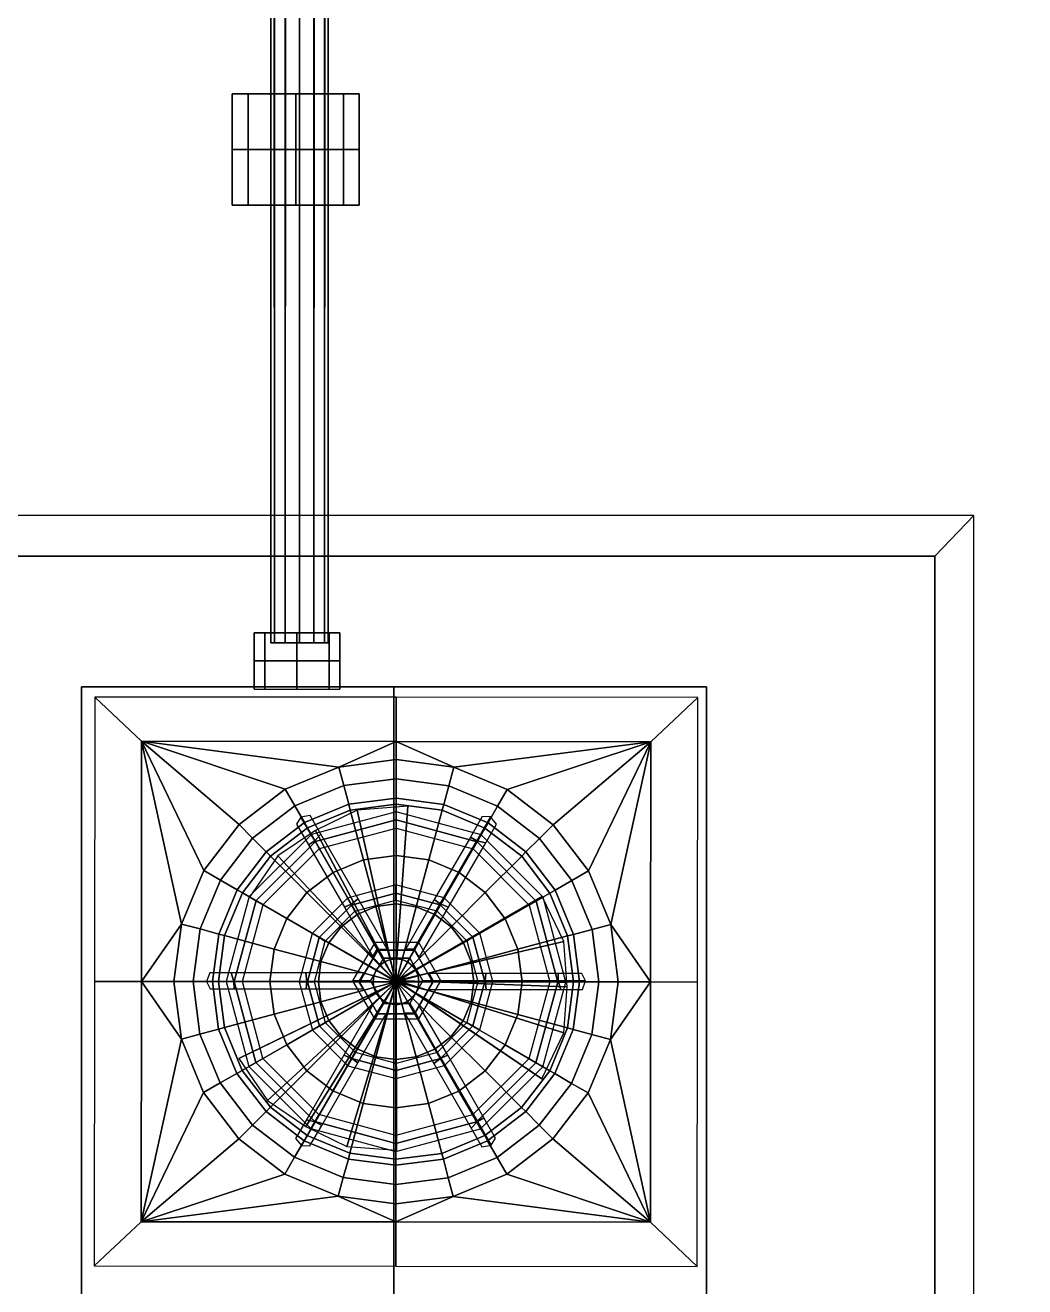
# Model space of a CAD drawing. Extents: x -9.3 to 15.5, y -7 to 5.4.
# Drawn here: x 10.134 to 11.878, y 0.977 to 3.177 of the extents above; entities that cross this region are included whole.
import ezdxf

# ---------------------------------------------------------------- set-up
doc = ezdxf.new("R2010")
doc.units = 0

msp = doc.modelspace()

# ---------------------------------------------------------------- linework, layer by layer
for points in [[(14.2088, -3.8, 4.7), (14.2088, 4.8, 4.7), (5.6088, 4.8, 4.7), (5.6088, -3.8, 4.7)], [(10.5628, 3.2717, 4.825), (10.5629, 2.0999, 4.8244), (10.5691, 2.0999, 4.8496), (10.5693, 3.273, 4.8502)], [(10.5628, 3.2717, 4.825), (10.5688, 3.2704, 4.7997), (10.5691, 2.0999, 4.7992), (10.5629, 2.0999, 4.8244)], [(10.5876, 3.2696, 4.7814), (10.5878, 2.0999, 4.7811), (10.5691, 2.0999, 4.7992), (10.5688, 3.2704, 4.7997)], [(10.588, 3.2739, 4.868), (10.5693, 3.273, 4.8502), (10.5691, 2.0999, 4.8496), (10.5878, 2.0999, 4.8676)], [(10.5876, 3.2696, 4.7814), (10.6128, 3.2693, 4.774), (10.6128, 2.0999, 4.7739), (10.5878, 2.0999, 4.7811)], [(10.588, 3.2739, 4.868), (10.5878, 2.0999, 4.8676), (10.6128, 2.0999, 4.8748), (10.6128, 3.2743, 4.875)], [(10.6376, 3.2739, 4.868), (10.6128, 3.2743, 4.875), (10.6128, 2.0999, 4.8748), (10.6377, 2.0999, 4.8676)], [(10.638, 3.2696, 4.7814), (10.6377, 2.0999, 4.7811), (10.6128, 2.0999, 4.7739), (10.6128, 3.2693, 4.774)], [(10.6376, 3.2739, 4.868), (10.6377, 2.0999, 4.8676), (10.6564, 2.0999, 4.8496), (10.6562, 3.273, 4.8502)], [(10.638, 3.2696, 4.7814), (10.6567, 3.2704, 4.7997), (10.6564, 2.0999, 4.7992), (10.6377, 2.0999, 4.7811)], [(10.6627, 3.2717, 4.825), (10.6562, 3.273, 4.8502), (10.6564, 2.0999, 4.8496), (10.6627, 2.0999, 4.8244)], [(10.6627, 3.2717, 4.825), (10.6627, 2.0999, 4.8244), (10.6564, 2.0999, 4.7992), (10.6567, 3.2704, 4.7997)], [(10.4955, 2.9606, 4.7919), (10.5232, 2.9606, 4.869), (10.5232, 3.0577, 4.869), (10.4955, 3.0577, 4.7919)], [(10.4955, 2.9606, 4.7919), (10.4955, 3.0577, 4.7919), (10.4955, 3.0577, 4.6892), (10.4955, 2.9606, 4.6892)], [(10.6062, 3.0577, 4.7919), (10.4955, 3.0577, 4.7919), (10.5232, 3.0577, 4.869), (10.6062, 3.0577, 4.8947)], [(10.6062, 3.0577, 4.7919), (10.6062, 3.0577, 4.6892), (10.4955, 3.0577, 4.6892), (10.4955, 3.0577, 4.7919)], [(10.6062, 2.9606, 4.8947), (10.6062, 3.0577, 4.8947), (10.5232, 3.0577, 4.869), (10.5232, 2.9606, 4.869)], [(10.6062, 3.0577, 4.7919), (10.6062, 3.0577, 4.8947), (10.6892, 3.0577, 4.869), (10.7168, 3.0577, 4.7919)], [(10.6062, 3.0577, 4.7919), (10.7168, 3.0577, 4.7919), (10.7168, 3.0577, 4.6892), (10.6062, 3.0577, 4.6892)], [(10.6062, 2.9606, 4.8947), (10.6892, 2.9606, 4.869), (10.6892, 3.0577, 4.869), (10.6062, 3.0577, 4.8947)], [(10.7168, 2.9606, 4.7919), (10.7168, 3.0577, 4.7919), (10.6892, 3.0577, 4.869), (10.6892, 2.9606, 4.869)], [(10.7168, 2.9606, 4.7919), (10.7168, 2.9606, 4.6892), (10.7168, 3.0577, 4.6892), (10.7168, 3.0577, 4.7919)], [(10.4955, 2.9606, 4.7919), (10.4955, 2.8635, 4.7919), (10.5232, 2.8635, 4.869), (10.5232, 2.9606, 4.869)], [(10.4955, 2.9606, 4.7919), (10.4955, 2.9606, 4.6892), (10.4955, 2.8635, 4.6892), (10.4955, 2.8635, 4.7919)], [(10.6062, 2.9606, 4.8947), (10.5232, 2.9606, 4.869), (10.5232, 2.8635, 4.869), (10.6062, 2.8635, 4.8947)], [(10.6062, 2.9606, 4.8947), (10.6062, 2.8635, 4.8947), (10.6892, 2.8635, 4.869), (10.6892, 2.9606, 4.869)], [(10.7168, 2.9606, 4.7919), (10.6892, 2.9606, 4.869), (10.6892, 2.8635, 4.869), (10.7168, 2.8635, 4.7919)], [(10.7168, 2.9606, 4.7919), (10.7168, 2.8635, 4.7919), (10.7168, 2.8635, 4.6892), (10.7168, 2.9606, 4.6892)], [(10.6062, 2.8635, 4.7919), (10.6062, 2.8635, 4.8947), (10.5232, 2.8635, 4.869), (10.4955, 2.8635, 4.7919)], [(10.6062, 2.8635, 4.7919), (10.4955, 2.8635, 4.7919), (10.4955, 2.8635, 4.6892), (10.6062, 2.8635, 4.6892)], [(10.6062, 2.8635, 4.7919), (10.7168, 2.8635, 4.7919), (10.6892, 2.8635, 4.869), (10.6062, 2.8635, 4.8947)], [(10.6062, 2.8635, 4.7919), (10.6062, 2.8635, 4.6892), (10.7168, 2.8635, 4.6892), (10.7168, 2.8635, 4.7919)], [(8.4015, 2.3219, 4.6955), (8.4693, 2.2512, 4.8474), (11.7211, 2.2512, 4.8474), (11.789, 2.3219, 4.6955)], [(11.7211, -1.1419, 4.8474), (11.789, -1.2127, 4.6955), (11.789, 2.3219, 4.6955), (11.7211, 2.2512, 4.8474)], [(8.4693, -1.1419, 4.8474), (11.7211, -1.1419, 4.8474), (11.7211, 2.2512, 4.8474), (8.4693, 2.2512, 4.8474)], [(10.5335, 2.0684, 4.8818), (10.5522, 2.0684, 4.9083), (10.5522, 2.1175, 4.9083), (10.5335, 2.1175, 4.8818)], [(10.5335, 2.0684, 4.8818), (10.5335, 2.1175, 4.8818), (10.5335, 2.1175, 4.8464), (10.5335, 2.0684, 4.8464)], [(10.6083, 2.1175, 4.8818), (10.5335, 2.1175, 4.8818), (10.5522, 2.1175, 4.9083), (10.6083, 2.1175, 4.9171)], [(10.6083, 2.1175, 4.8818), (10.6083, 2.1175, 4.8464), (10.5335, 2.1175, 4.8464), (10.5335, 2.1175, 4.8818)], [(10.6083, 2.0684, 4.9171), (10.6083, 2.1175, 4.9171), (10.5522, 2.1175, 4.9083), (10.5522, 2.0684, 4.9083)], [(10.6083, 2.1175, 4.8818), (10.6083, 2.1175, 4.9171), (10.6645, 2.1175, 4.9083), (10.6832, 2.1175, 4.8818)], [(10.6083, 2.1175, 4.8818), (10.6832, 2.1175, 4.8818), (10.6832, 2.1175, 4.8464), (10.6083, 2.1175, 4.8464)], [(10.6083, 2.0684, 4.9171), (10.6645, 2.0684, 4.9083), (10.6645, 2.1175, 4.9083), (10.6083, 2.1175, 4.9171)], [(10.6832, 2.0684, 4.8818), (10.6832, 2.1175, 4.8818), (10.6645, 2.1175, 4.9083), (10.6645, 2.0684, 4.9083)], [(10.6832, 2.0684, 4.8818), (10.6832, 2.0684, 4.8464), (10.6832, 2.1175, 4.8464), (10.6832, 2.1175, 4.8818)], [(10.5335, 2.0684, 4.8818), (10.5335, 2.0192, 4.8818), (10.5522, 2.0192, 4.9083), (10.5522, 2.0684, 4.9083)], [(10.5335, 2.0684, 4.8818), (10.5335, 2.0684, 4.8464), (10.5335, 2.0192, 4.8464), (10.5335, 2.0192, 4.8818)], [(10.6083, 2.0684, 4.9171), (10.5522, 2.0684, 4.9083), (10.5522, 2.0192, 4.9083), (10.6083, 2.0192, 4.9171)], [(10.6083, 2.0684, 4.9171), (10.6083, 2.0192, 4.9171), (10.6645, 2.0192, 4.9083), (10.6645, 2.0684, 4.9083)], [(10.6832, 2.0684, 4.8818), (10.6645, 2.0684, 4.9083), (10.6645, 2.0192, 4.9083), (10.6832, 2.0192, 4.8818)], [(10.6832, 2.0684, 4.8818), (10.6832, 2.0192, 4.8818), (10.6832, 2.0192, 4.8464), (10.6832, 2.0684, 4.8464)], [(10.7774, 2.0232, 5.1755), (10.7774, 2.0232, 4.8474), (10.2322, 2.0232, 4.8474), (10.2322, 2.0232, 5.1755)], [(10.7774, 2.0232, 5.1755), (10.2322, 2.0232, 5.1755), (10.2322, 2.0232, 5.5036), (10.7774, 2.0232, 5.5036)], [(10.7774, 0.5942, 5.5036), (10.7774, 2.0232, 5.5036), (10.2322, 2.0232, 5.5036), (10.2322, 0.5942, 5.5036)], [(10.2322, 0.5942, 5.1755), (10.2322, 0.5942, 5.5036), (10.2322, 2.0232, 5.5036), (10.2322, 2.0232, 5.1755)], [(10.2322, 0.5942, 5.1755), (10.2322, 2.0232, 5.1755), (10.2322, 2.0232, 4.8474), (10.2322, 0.5942, 4.8474)], [(10.2552, 1.5094, 5.4955), (10.3369, 1.5094, 5.629), (10.3373, 1.9283, 5.6289), (10.2557, 2.0055, 5.4955)], [(10.2557, 2.0055, 5.4955), (10.3373, 1.9283, 5.6289), (10.7815, 1.9279, 5.629), (10.7816, 2.005, 5.4956)], [(10.7774, 2.0232, 5.1755), (10.7774, 2.0232, 5.5036), (11.3227, 2.0232, 5.5036), (11.3227, 2.0232, 5.1755)], [(10.7774, 2.0232, 5.1755), (11.3227, 2.0232, 5.1755), (11.3227, 2.0232, 4.8474), (10.7774, 2.0232, 4.8474)], [(10.7774, 0.5942, 5.5036), (11.3227, 0.5942, 5.5036), (11.3227, 2.0232, 5.5036), (10.7774, 2.0232, 5.5036)], [(11.3074, 2.0045, 5.4957), (10.7816, 2.005, 5.4956), (10.7815, 1.9279, 5.629), (11.2256, 1.9275, 5.6291)], [(11.3074, 2.0045, 5.4957), (11.2256, 1.9275, 5.6291), (11.2252, 1.5085, 5.6292), (11.307, 1.5084, 5.4958)], [(11.3227, 0.5942, 5.1755), (11.3227, 0.5942, 4.8474), (11.3227, 2.0232, 4.8474), (11.3227, 2.0232, 5.1755)], [(11.3227, 0.5942, 5.1755), (11.3227, 2.0232, 5.1755), (11.3227, 2.0232, 5.5036), (11.3227, 0.5942, 5.5036)], [(10.3373, 1.9283, 5.6289), (10.3369, 1.5094, 5.629), (10.4069, 1.6096, 5.629)], [(10.4457, 1.703, 5.629), (10.3373, 1.9283, 5.6289), (10.4069, 1.6096, 5.629)], [(10.3373, 1.9283, 5.6289), (10.4457, 1.703, 5.629), (10.5073, 1.7832, 5.629)], [(10.5876, 1.8447, 5.629), (10.3373, 1.9283, 5.6289), (10.5073, 1.7832, 5.629)], [(10.3373, 1.9283, 5.6289), (10.5876, 1.8447, 5.629), (10.6811, 1.8833, 5.629)], [(10.7815, 1.9279, 5.629), (10.3373, 1.9283, 5.6289), (10.6811, 1.8833, 5.629)], [(10.7814, 1.8964, 5.629), (10.7815, 1.9279, 5.629), (10.6811, 1.8833, 5.629)], [(10.7815, 1.9279, 5.629), (10.7814, 1.8964, 5.629), (10.8817, 1.8831, 5.6291)], [(11.2256, 1.9275, 5.6291), (10.7815, 1.9279, 5.629), (10.8817, 1.8831, 5.6291)], [(10.9751, 1.8443, 5.6291), (11.2256, 1.9275, 5.6291), (10.8817, 1.8831, 5.6291)], [(11.2256, 1.9275, 5.6291), (10.9751, 1.8443, 5.6291), (11.0553, 1.7827, 5.6291)], [(11.1168, 1.7024, 5.6291), (11.2256, 1.9275, 5.6291), (11.0553, 1.7827, 5.6291)], [(11.1168, 1.7024, 5.6291), (11.1555, 1.6089, 5.6292), (11.2256, 1.9275, 5.6291)], [(11.1555, 1.6089, 5.6292), (11.2252, 1.5085, 5.6292), (11.2256, 1.9275, 5.6291)], [(10.6898, 1.8509, 5.7344), (10.7814, 1.8628, 5.7344), (10.7814, 1.8964, 5.629), (10.6811, 1.8833, 5.629)], [(10.8817, 1.8831, 5.6291), (10.7814, 1.8964, 5.629), (10.7814, 1.8628, 5.7344), (10.873, 1.8507, 5.7345)], [(10.5876, 1.8447, 5.629), (10.6044, 1.8156, 5.7344), (10.6898, 1.8509, 5.7344), (10.6811, 1.8833, 5.629)], [(10.8817, 1.8831, 5.6291), (10.873, 1.8507, 5.7345), (10.9583, 1.8153, 5.7345), (10.9751, 1.8443, 5.6291)], [(10.6044, 1.8156, 5.7344), (10.6212, 1.7864, 5.629), (10.6985, 1.8184, 5.629), (10.6898, 1.8509, 5.7344)], [(10.6985, 1.8184, 5.629), (10.7814, 1.8292, 5.629), (10.7814, 1.8628, 5.7344), (10.6898, 1.8509, 5.7344)], [(10.873, 1.8507, 5.7345), (10.7814, 1.8628, 5.7344), (10.7814, 1.8292, 5.629), (10.8642, 1.8182, 5.6291)], [(10.873, 1.8507, 5.7345), (10.8642, 1.8182, 5.6291), (10.9415, 1.7861, 5.6291), (10.9583, 1.8153, 5.7345)], [(10.6044, 1.8156, 5.7344), (10.5876, 1.8447, 5.629), (10.5073, 1.7832, 5.629), (10.531, 1.7594, 5.7344)], [(10.7814, 1.8187, 5.5268), (10.7814, 1.8292, 5.629), (10.6985, 1.8184, 5.629), (10.7012, 1.8082, 5.5268)], [(10.8642, 1.8182, 5.6291), (10.7814, 1.8292, 5.629), (10.7814, 1.8187, 5.5268), (10.8615, 1.8081, 5.5269)], [(10.9751, 1.8443, 5.6291), (10.9583, 1.8153, 5.7345), (11.0315, 1.759, 5.7345), (11.0553, 1.7827, 5.6291)], [(10.5548, 1.7356, 5.629), (10.6212, 1.7864, 5.629), (10.6044, 1.8156, 5.7344), (10.531, 1.7594, 5.7344)], [(10.6212, 1.7864, 5.629), (10.6265, 1.7773, 5.5268), (10.7012, 1.8082, 5.5268), (10.6985, 1.8184, 5.629)], [(10.7244, 1.7214, 5.5389), (10.7012, 1.8082, 5.5268), (10.6265, 1.7773, 5.5268), (10.6713, 1.6995, 5.5389)], [(10.6334, 1.7657, 5.6616), (10.6404, 1.7535, 5.6799), (10.7816, 1.7911, 5.6799), (10.7816, 1.8051, 5.6616)], [(10.6405, 1.7728, 5.5806), (10.7794, 1.5106, 5.587), (10.713, 1.808, 5.5971)], [(10.7814, 1.8187, 5.5268), (10.7012, 1.8082, 5.5268), (10.7244, 1.7214, 5.5389), (10.7813, 1.7289, 5.539)], [(10.7794, 1.5106, 5.587), (10.8015, 1.815, 5.6144), (10.713, 1.808, 5.5971)], [(10.8015, 1.815, 5.6144), (10.7794, 1.5106, 5.587), (10.7797, 1.5108, 5.5674), (10.8014, 1.8149, 5.6005)], [(10.8615, 1.8081, 5.5269), (10.7814, 1.8187, 5.5268), (10.7813, 1.7289, 5.539), (10.8382, 1.7213, 5.539)], [(10.9296, 1.7652, 5.6616), (10.7816, 1.8051, 5.6616), (10.7816, 1.7911, 5.6799), (10.9226, 1.753, 5.6799)], [(10.9362, 1.777, 5.5269), (10.8615, 1.8081, 5.5269), (10.8382, 1.7213, 5.539), (10.8912, 1.6993, 5.539)], [(10.9415, 1.7861, 5.6291), (10.8642, 1.8182, 5.6291), (10.8615, 1.8081, 5.5269), (10.9362, 1.777, 5.5269)], [(10.9583, 1.8153, 5.7345), (10.9415, 1.7861, 5.6291), (11.0077, 1.7352, 5.6291), (11.0315, 1.759, 5.7345)], [(10.4457, 1.703, 5.629), (10.4747, 1.6862, 5.7344), (10.531, 1.7594, 5.7344), (10.5073, 1.7832, 5.629)], [(10.6265, 1.7773, 5.5268), (10.6212, 1.7864, 5.629), (10.5548, 1.7356, 5.629), (10.5623, 1.7282, 5.5268)], [(10.6393, 1.7544, 5.6629), (10.6153, 1.796, 5.6599), (10.6076, 1.7838, 5.6448), (10.6282, 1.7479, 5.6471)], [(10.6501, 1.7661, 5.6493), (10.6313, 1.7987, 5.6472), (10.6153, 1.796, 5.6599), (10.6393, 1.7544, 5.6629)], [(10.6404, 1.7535, 5.6799), (10.6475, 1.7413, 5.6616), (10.7816, 1.777, 5.6616), (10.7816, 1.7911, 5.6799)], [(10.9226, 1.753, 5.6799), (10.7816, 1.7911, 5.6799), (10.7816, 1.777, 5.6616), (10.9155, 1.7408, 5.6616)], [(10.9219, 1.7549, 5.663), (10.946, 1.7965, 5.66), (10.9316, 1.7971, 5.6449), (10.9108, 1.7613, 5.6472)], [(10.9375, 1.7514, 5.6494), (10.9564, 1.784, 5.6473), (10.946, 1.7965, 5.66), (10.9219, 1.7549, 5.663)], [(10.9415, 1.7861, 5.6291), (10.9362, 1.777, 5.5269), (11.0003, 1.7278, 5.5269), (11.0077, 1.7352, 5.6291)], [(11.0315, 1.759, 5.7345), (11.0877, 1.6856, 5.7346), (11.1168, 1.7024, 5.6291), (11.0553, 1.7827, 5.6291)], [(10.5248, 1.6575, 5.6615), (10.537, 1.6505, 5.6799), (10.6404, 1.7535, 5.6799), (10.6334, 1.7657, 5.6616)], [(10.5623, 1.7282, 5.5268), (10.6257, 1.6646, 5.5389), (10.6713, 1.6995, 5.5389), (10.6265, 1.7773, 5.5268)], [(10.7794, 1.5106, 5.587), (10.6405, 1.7728, 5.5806), (10.5747, 1.7284, 5.5647)], [(10.715, 1.6534, 5.619), (10.6501, 1.7661, 5.6493), (10.6393, 1.7544, 5.6629), (10.7028, 1.6441, 5.6319)], [(10.8582, 1.6448, 5.6319), (10.9219, 1.7549, 5.663), (10.9108, 1.7613, 5.6472), (10.8478, 1.6523, 5.6165)], [(11.0003, 1.7278, 5.5269), (10.9362, 1.777, 5.5269), (10.8912, 1.6993, 5.539), (10.9368, 1.6643, 5.539)], [(10.9296, 1.7652, 5.6616), (10.9226, 1.753, 5.6799), (11.0256, 1.6496, 5.68), (11.0378, 1.6566, 5.6617)], [(10.4747, 1.6862, 5.7344), (10.5039, 1.6693, 5.629), (10.5548, 1.7356, 5.629), (10.531, 1.7594, 5.7344)], [(10.537, 1.6505, 5.6799), (10.5492, 1.6434, 5.6616), (10.6475, 1.7413, 5.6616), (10.6404, 1.7535, 5.6799)], [(10.7028, 1.6441, 5.6319), (10.6393, 1.7544, 5.6629), (10.6282, 1.7479, 5.6471), (10.691, 1.6389, 5.6165)], [(10.8724, 1.6389, 5.619), (10.9375, 1.7514, 5.6494), (10.9219, 1.7549, 5.663), (10.8582, 1.6448, 5.6319)], [(10.9226, 1.753, 5.6799), (10.9155, 1.7408, 5.6616), (11.0134, 1.6425, 5.6617), (11.0256, 1.6496, 5.68)], [(11.0586, 1.6688, 5.6291), (11.0877, 1.6856, 5.7346), (11.0315, 1.759, 5.7345), (11.0077, 1.7352, 5.6291)], [(10.5039, 1.6693, 5.629), (10.513, 1.664, 5.5268), (10.5623, 1.7282, 5.5268), (10.5548, 1.7356, 5.629)], [(10.6257, 1.6646, 5.5389), (10.5623, 1.7282, 5.5268), (10.513, 1.664, 5.5268), (10.5907, 1.6191, 5.5389)], [(10.5255, 1.6567, 5.5523), (10.7794, 1.5106, 5.587), (10.5747, 1.7284, 5.5647)], [(10.7461, 1.6399, 5.5415), (10.7244, 1.7214, 5.5389), (10.6713, 1.6995, 5.5389), (10.7134, 1.6264, 5.5415)], [(10.7813, 1.7289, 5.539), (10.7244, 1.7214, 5.5389), (10.7461, 1.6399, 5.5415), (10.7812, 1.6445, 5.5415)], [(10.8382, 1.7213, 5.539), (10.7813, 1.7289, 5.539), (10.7812, 1.6445, 5.5415), (10.8163, 1.6398, 5.5415)], [(10.8912, 1.6993, 5.539), (10.8382, 1.7213, 5.539), (10.8163, 1.6398, 5.5415), (10.849, 1.6262, 5.5415)], [(11.0003, 1.7278, 5.5269), (10.9368, 1.6643, 5.539), (10.9717, 1.6187, 5.539), (11.0495, 1.6636, 5.5269)], [(11.0495, 1.6636, 5.5269), (11.0586, 1.6688, 5.6291), (11.0077, 1.7352, 5.6291), (11.0003, 1.7278, 5.5269)], [(10.4747, 1.6862, 5.7344), (10.4457, 1.703, 5.629), (10.4069, 1.6096, 5.629), (10.4393, 1.6009, 5.7344)], [(10.6257, 1.6646, 5.5389), (10.6853, 1.6049, 5.5415), (10.7134, 1.6264, 5.5415), (10.6713, 1.6995, 5.5389)], [(10.9368, 1.6643, 5.539), (10.8912, 1.6993, 5.539), (10.849, 1.6262, 5.5415), (10.877, 1.6047, 5.5415)], [(11.1168, 1.7024, 5.6291), (11.0877, 1.6856, 5.7346), (11.123, 1.6002, 5.7346), (11.1555, 1.6089, 5.6292)], [(10.4718, 1.5921, 5.629), (10.5039, 1.6693, 5.629), (10.4747, 1.6862, 5.7344), (10.4393, 1.6009, 5.7344)], [(10.6963, 1.6549, 5.6355), (10.7034, 1.6427, 5.6538), (10.7807, 1.6636, 5.6538), (10.7806, 1.6778, 5.6355)], [(10.8651, 1.6554, 5.6355), (10.7806, 1.6778, 5.6355), (10.7807, 1.6636, 5.6538), (10.858, 1.6431, 5.6538)], [(11.0877, 1.6856, 5.7346), (11.0586, 1.6688, 5.6291), (11.0905, 1.5915, 5.6292), (11.123, 1.6002, 5.7346)], [(10.513, 1.664, 5.5268), (10.5039, 1.6693, 5.629), (10.4718, 1.5921, 5.629), (10.482, 1.5894, 5.5268)], [(10.482, 1.5894, 5.5268), (10.5687, 1.566, 5.5389), (10.5907, 1.6191, 5.5389), (10.513, 1.664, 5.5268)], [(10.4849, 1.5095, 5.6616), (10.4989, 1.5095, 5.6799), (10.537, 1.6505, 5.6799), (10.5248, 1.6575, 5.6615)], [(10.4989, 1.5095, 5.6799), (10.513, 1.5094, 5.6616), (10.5492, 1.6434, 5.6616), (10.537, 1.6505, 5.6799)], [(10.7794, 1.5106, 5.587), (10.5255, 1.6567, 5.5523), (10.5275, 1.656, 5.5303), (10.7797, 1.5108, 5.5674)], [(10.6853, 1.6049, 5.5415), (10.6257, 1.6646, 5.5389), (10.5907, 1.6191, 5.5389), (10.6638, 1.5768, 5.5415)], [(10.6347, 1.593, 5.6355), (10.647, 1.5859, 5.6538), (10.7034, 1.6427, 5.6538), (10.6963, 1.6549, 5.6355)], [(10.7655, 1.5658, 5.6412), (10.715, 1.6534, 5.619), (10.7028, 1.6441, 5.6319), (10.748, 1.5657, 5.6518)], [(10.7034, 1.6427, 5.6538), (10.7095, 1.6322, 5.6355), (10.7807, 1.6514, 5.6355), (10.7807, 1.6636, 5.6538)], [(10.858, 1.6431, 5.6538), (10.7807, 1.6636, 5.6538), (10.7807, 1.6514, 5.6355), (10.852, 1.6325, 5.6355)], [(11.0362, 1.6577, 5.5523), (10.7827, 1.511, 5.587), (11.0737, 1.5793, 5.5647)], [(10.7827, 1.511, 5.587), (11.0362, 1.6577, 5.5523), (11.0346, 1.6564, 5.5303), (10.7827, 1.5106, 5.5674)], [(10.8129, 1.5665, 5.6518), (10.8582, 1.6448, 5.6319), (10.8478, 1.6523, 5.6165), (10.7981, 1.5664, 5.6383)], [(10.8651, 1.6554, 5.6355), (10.858, 1.6431, 5.6538), (10.9148, 1.5866, 5.6539), (10.927, 1.5937, 5.6356)], [(10.9368, 1.6643, 5.539), (10.877, 1.6047, 5.5415), (10.8985, 1.5766, 5.5415), (10.9717, 1.6187, 5.539)], [(10.9936, 1.5657, 5.539), (11.0804, 1.5888, 5.5269), (11.0495, 1.6636, 5.5269), (10.9717, 1.6187, 5.539)], [(11.0378, 1.6566, 5.6617), (11.0256, 1.6496, 5.68), (11.0632, 1.5084, 5.68), (11.0772, 1.5084, 5.6617)], [(11.0586, 1.6688, 5.6291), (11.0495, 1.6636, 5.5269), (11.0804, 1.5888, 5.5269), (11.0905, 1.5915, 5.6292)], [(10.647, 1.5859, 5.6538), (10.6575, 1.5799, 5.6355), (10.7095, 1.6322, 5.6355), (10.7034, 1.6427, 5.6538)], [(10.748, 1.5657, 5.6518), (10.7028, 1.6441, 5.6319), (10.691, 1.6389, 5.6165), (10.7406, 1.5528, 5.6383)], [(10.7708, 1.5476, 5.4996), (10.7461, 1.6399, 5.5415), (10.7134, 1.6264, 5.5415), (10.7611, 1.5436, 5.4996)], [(10.7812, 1.6445, 5.5415), (10.7461, 1.6399, 5.5415), (10.7708, 1.5476, 5.4996), (10.7811, 1.5489, 5.4996)], [(10.8163, 1.6398, 5.5415), (10.7812, 1.6445, 5.5415), (10.7811, 1.5489, 5.4996), (10.7915, 1.5476, 5.4996)], [(10.849, 1.6262, 5.5415), (10.8163, 1.6398, 5.5415), (10.7915, 1.5476, 5.4996), (10.8012, 1.5436, 5.4996)], [(10.8217, 1.5513, 5.6412), (10.8724, 1.6389, 5.619), (10.8582, 1.6448, 5.6319), (10.8129, 1.5665, 5.6518)], [(10.858, 1.6431, 5.6538), (10.852, 1.6325, 5.6355), (10.9043, 1.5805, 5.6355), (10.9148, 1.5866, 5.6539)], [(11.0256, 1.6496, 5.68), (11.0134, 1.6425, 5.6617), (11.0491, 1.5085, 5.6617), (11.0632, 1.5084, 5.68)], [(10.3369, 1.5094, 5.629), (10.3936, 1.5093, 5.629), (10.4069, 1.6096, 5.629)], [(10.4272, 1.5093, 5.7344), (10.4393, 1.6009, 5.7344), (10.4069, 1.6096, 5.629), (10.3936, 1.5093, 5.629)], [(10.5687, 1.566, 5.5389), (10.6502, 1.5441, 5.5415), (10.6638, 1.5768, 5.5415), (10.5907, 1.6191, 5.5389)], [(10.6853, 1.6049, 5.5415), (10.7528, 1.5372, 5.4996), (10.7611, 1.5436, 5.4996), (10.7134, 1.6264, 5.5415)], [(10.877, 1.6047, 5.5415), (10.849, 1.6262, 5.5415), (10.8012, 1.5436, 5.4996), (10.8094, 1.5372, 5.4996)], [(10.912, 1.5439, 5.5416), (10.9936, 1.5657, 5.539), (10.9717, 1.6187, 5.539), (10.8985, 1.5766, 5.5415)], [(11.1349, 1.5086, 5.7346), (11.1686, 1.5086, 5.6292), (11.1555, 1.6089, 5.6292), (11.123, 1.6002, 5.7346)], [(11.1686, 1.5086, 5.6292), (11.2252, 1.5085, 5.6292), (11.1555, 1.6089, 5.6292)], [(10.4272, 1.5093, 5.7344), (10.4608, 1.5092, 5.629), (10.4718, 1.5921, 5.629), (10.4393, 1.6009, 5.7344)], [(10.4608, 1.5092, 5.629), (10.4713, 1.5092, 5.5268), (10.482, 1.5894, 5.5268), (10.4718, 1.5921, 5.629)], [(10.5687, 1.566, 5.5389), (10.482, 1.5894, 5.5268), (10.4713, 1.5092, 5.5268), (10.5611, 1.5091, 5.5389)], [(10.6123, 1.5085, 5.6355), (10.6264, 1.5085, 5.6538), (10.647, 1.5859, 5.6538), (10.6347, 1.593, 5.6355)], [(10.6264, 1.5085, 5.6538), (10.6386, 1.5086, 5.6355), (10.6575, 1.5799, 5.6355), (10.647, 1.5859, 5.6538)], [(10.7528, 1.5372, 5.4996), (10.6853, 1.6049, 5.5415), (10.6638, 1.5768, 5.5415), (10.7465, 1.529, 5.4996)], [(10.877, 1.6047, 5.5415), (10.8094, 1.5372, 5.4996), (10.8158, 1.5289, 5.4996), (10.8985, 1.5766, 5.5415)], [(10.9148, 1.5866, 5.6539), (10.9043, 1.5805, 5.6355), (10.9236, 1.5093, 5.6356), (10.9357, 1.5093, 5.6539)], [(10.927, 1.5937, 5.6356), (10.9148, 1.5866, 5.6539), (10.9357, 1.5093, 5.6539), (10.9499, 1.5094, 5.6356)], [(11.0804, 1.5888, 5.5269), (10.9936, 1.5657, 5.539), (11.001, 1.5087, 5.5391), (11.0909, 1.5086, 5.527)], [(11.0909, 1.5086, 5.527), (11.1013, 1.5086, 5.6292), (11.0905, 1.5915, 5.6292), (11.0804, 1.5888, 5.5269)], [(11.1013, 1.5086, 5.6292), (11.1349, 1.5086, 5.7346), (11.123, 1.6002, 5.7346), (11.0905, 1.5915, 5.6292)], [(10.6502, 1.5441, 5.5415), (10.5687, 1.566, 5.5389), (10.5611, 1.5091, 5.5389), (10.6456, 1.509, 5.5415)], [(10.6502, 1.5441, 5.5415), (10.7424, 1.5193, 5.4996), (10.7465, 1.529, 5.4996), (10.6638, 1.5768, 5.5415)], [(10.7439, 1.5773, 5.6532), (10.7054, 1.5107, 5.6532), (10.7366, 1.5107, 5.6723), (10.7595, 1.5503, 5.6723)], [(10.7175, 1.5086, 5.5044), (10.7174, 1.5086, 5.6473), (10.7495, 1.5639, 5.6473), (10.7496, 1.5639, 5.5044)], [(10.8208, 1.5772, 5.6532), (10.7439, 1.5773, 5.6532), (10.7595, 1.5503, 5.6723), (10.8052, 1.5502, 5.6723)], [(10.7496, 1.5639, 5.5044), (10.7495, 1.5639, 5.6473), (10.8134, 1.5638, 5.6473), (10.8134, 1.5637, 5.5044)], [(10.7827, 1.511, 5.587), (11.0793, 1.5001, 5.5806), (11.0737, 1.5793, 5.5647)], [(10.8592, 1.5106, 5.6532), (10.8208, 1.5772, 5.6532), (10.8052, 1.5502, 5.6723), (10.828, 1.5106, 5.6723)], [(10.8134, 1.5637, 5.5044), (10.8134, 1.5638, 5.6473), (10.8452, 1.5084, 5.6473), (10.8453, 1.5083, 5.5044)], [(10.8198, 1.5192, 5.4996), (10.912, 1.5439, 5.5416), (10.8985, 1.5766, 5.5415), (10.8158, 1.5289, 5.4996)], [(10.9936, 1.5657, 5.539), (10.912, 1.5439, 5.5416), (10.9166, 1.5088, 5.5416), (11.001, 1.5087, 5.5391)], [(10.7424, 1.5193, 5.4996), (10.6502, 1.5441, 5.5415), (10.6456, 1.509, 5.5415), (10.7411, 1.509, 5.4996)], [(10.7595, 1.5503, 5.6723), (10.7366, 1.5107, 5.6723), (10.7594, 1.4711, 5.6723), (10.8052, 1.5502, 5.6723)], [(10.7528, 1.5372, 5.4996), (10.7811, 1.5089, 5.4957), (10.7611, 1.5436, 5.4996)], [(10.8052, 1.5502, 5.6723), (10.7594, 1.4711, 5.6723), (10.8051, 1.471, 5.6723), (10.828, 1.5106, 5.6723)], [(10.7811, 1.5089, 5.4957), (10.7708, 1.5476, 5.4996), (10.7611, 1.5436, 5.4996)], [(10.7811, 1.5489, 5.4996), (10.7708, 1.5476, 5.4996), (10.7811, 1.5089, 5.4957)], [(10.7915, 1.5476, 5.4996), (10.7811, 1.5489, 5.4996), (10.7811, 1.5089, 5.4957)], [(10.8012, 1.5436, 5.4996), (10.7915, 1.5476, 5.4996), (10.7811, 1.5089, 5.4957)], [(10.8094, 1.5372, 5.4996), (10.8012, 1.5436, 5.4996), (10.7811, 1.5089, 5.4957)], [(10.912, 1.5439, 5.5416), (10.8198, 1.5192, 5.4996), (10.8211, 1.5089, 5.4996), (10.9166, 1.5088, 5.5416)], [(10.4937, 1.5245, 5.6494), (10.4561, 1.5245, 5.6473), (10.4504, 1.5093, 5.6599), (10.4984, 1.5093, 5.6629)], [(10.6237, 1.5244, 5.619), (10.4937, 1.5245, 5.6494), (10.4984, 1.5093, 5.6629), (10.6257, 1.5091, 5.6319)], [(10.7249, 1.5243, 5.6412), (10.6237, 1.5244, 5.619), (10.6257, 1.5091, 5.6319), (10.7162, 1.5091, 5.6518)], [(10.7811, 1.5089, 5.4957), (10.7424, 1.5193, 5.4996), (10.7411, 1.509, 5.4996)], [(10.7424, 1.5193, 5.4996), (10.7811, 1.5089, 5.4957), (10.7465, 1.529, 5.4996)], [(10.7811, 1.5089, 5.4957), (10.7528, 1.5372, 5.4996), (10.7465, 1.529, 5.4996)], [(10.8094, 1.5372, 5.4996), (10.7811, 1.5089, 5.4957), (10.8158, 1.5289, 5.4996)], [(10.7811, 1.5089, 5.4957), (10.8198, 1.5192, 5.4996), (10.8158, 1.5289, 5.4996)], [(10.8198, 1.5192, 5.4996), (10.7811, 1.5089, 5.4957), (10.8211, 1.5089, 5.4996)], [(10.846, 1.5106, 5.6518), (10.9366, 1.5105, 5.6319), (10.9379, 1.5233, 5.6166), (10.8386, 1.5234, 5.6383)], [(10.9366, 1.5105, 5.6319), (11.0638, 1.5104, 5.6631), (11.0637, 1.5232, 5.6473), (10.9379, 1.5233, 5.6166)], [(11.0638, 1.5104, 5.6631), (11.1118, 1.5104, 5.6601), (11.1051, 1.5232, 5.645), (11.0637, 1.5232, 5.6473)], [(10.2548, 1.0133, 5.4956), (10.3365, 1.0904, 5.6291), (10.3369, 1.5094, 5.629), (10.2552, 1.5094, 5.4955)], [(10.3369, 1.5094, 5.629), (10.3365, 1.0904, 5.6291), (10.4067, 1.409, 5.629)], [(10.3936, 1.5093, 5.629), (10.3369, 1.5094, 5.629), (10.4067, 1.409, 5.629)], [(10.4391, 1.4177, 5.7344), (10.4272, 1.5093, 5.7344), (10.3936, 1.5093, 5.629), (10.4067, 1.409, 5.629)], [(10.4716, 1.4263, 5.629), (10.4608, 1.5092, 5.629), (10.4272, 1.5093, 5.7344), (10.4391, 1.4177, 5.7344)], [(10.4984, 1.5093, 5.6629), (10.4504, 1.5093, 5.6599), (10.4571, 1.4965, 5.6449), (10.4985, 1.4965, 5.6471)], [(10.4713, 1.5092, 5.5268), (10.4608, 1.5092, 5.629), (10.4716, 1.4263, 5.629), (10.4818, 1.429, 5.5268)], [(10.4818, 1.429, 5.5268), (10.5686, 1.4522, 5.539), (10.5611, 1.5091, 5.5389), (10.4713, 1.5092, 5.5268)], [(10.5243, 1.3613, 5.6616), (10.5365, 1.3683, 5.6799), (10.4989, 1.5095, 5.6799), (10.4849, 1.5095, 5.6616)], [(10.6257, 1.5091, 5.6319), (10.4984, 1.5093, 5.6629), (10.4985, 1.4965, 5.6471), (10.6243, 1.4963, 5.6165)], [(10.5365, 1.3683, 5.6799), (10.5487, 1.3753, 5.6616), (10.513, 1.5094, 5.6616), (10.4989, 1.5095, 5.6799)], [(10.5066, 1.3748, 5.6144), (10.7814, 1.5079, 5.587), (10.781, 1.5081, 5.5674), (10.5068, 1.3749, 5.6005)], [(10.7814, 1.5079, 5.587), (10.5066, 1.3748, 5.6144), (10.557, 1.3017, 5.5971)], [(10.6237, 1.2565, 5.5806), (10.7814, 1.5079, 5.587), (10.557, 1.3017, 5.5971)], [(10.5686, 1.4522, 5.539), (10.6501, 1.474, 5.5415), (10.6456, 1.509, 5.5415), (10.5611, 1.5091, 5.5389)], [(10.6351, 1.4242, 5.6355), (10.6474, 1.4313, 5.6538), (10.6264, 1.5085, 5.6538), (10.6123, 1.5085, 5.6355)], [(10.7814, 1.5079, 5.587), (10.6237, 1.2565, 5.5806), (10.6951, 1.2218, 5.5647)], [(10.7162, 1.5091, 5.6518), (10.6257, 1.5091, 5.6319), (10.6243, 1.4963, 5.6165), (10.7237, 1.4963, 5.6383)], [(10.6474, 1.4313, 5.6538), (10.6578, 1.4374, 5.6355), (10.6386, 1.5086, 5.6355), (10.6264, 1.5085, 5.6538)], [(10.6501, 1.474, 5.5415), (10.7424, 1.4986, 5.4996), (10.7411, 1.509, 5.4996), (10.6456, 1.509, 5.5415)], [(10.7424, 1.4986, 5.4996), (10.6501, 1.474, 5.5415), (10.6636, 1.4413, 5.5415), (10.7464, 1.4889, 5.4996)], [(10.7817, 1.215, 5.5523), (10.7814, 1.5079, 5.587), (10.6951, 1.2218, 5.5647)], [(10.7054, 1.5107, 5.6532), (10.7438, 1.4441, 5.6532), (10.7594, 1.4711, 5.6723), (10.7366, 1.5107, 5.6723)], [(10.7493, 1.4532, 5.5044), (10.7493, 1.4532, 5.6473), (10.7174, 1.5086, 5.6473), (10.7175, 1.5086, 5.5044)], [(10.7424, 1.4986, 5.4996), (10.7811, 1.5089, 5.4957), (10.7411, 1.509, 5.4996)], [(10.7811, 1.5089, 5.4957), (10.7424, 1.4986, 5.4996), (10.7464, 1.4889, 5.4996)], [(10.7528, 1.4806, 5.4996), (10.7811, 1.5089, 5.4957), (10.7464, 1.4889, 5.4996)], [(10.7811, 1.5089, 5.4957), (10.7528, 1.4806, 5.4996), (10.7611, 1.4743, 5.4996)], [(10.7707, 1.4703, 5.4996), (10.7811, 1.5089, 5.4957), (10.7611, 1.4743, 5.4996)], [(10.7811, 1.5089, 5.4957), (10.7707, 1.4703, 5.4996), (10.7811, 1.4689, 5.4996)], [(10.7814, 1.5079, 5.587), (10.7817, 1.215, 5.5523), (10.7814, 1.2171, 5.5303), (10.781, 1.5081, 5.5674)], [(10.8198, 1.4985, 5.4996), (10.7811, 1.5089, 5.4957), (10.8158, 1.4889, 5.4996)], [(10.7914, 1.4702, 5.4996), (10.7811, 1.5089, 5.4957), (10.7811, 1.4689, 5.4996)], [(10.8094, 1.4806, 5.4996), (10.7811, 1.5089, 5.4957), (10.8011, 1.4742, 5.4996)], [(10.7811, 1.5089, 5.4957), (10.8094, 1.4806, 5.4996), (10.8158, 1.4889, 5.4996)], [(10.7811, 1.5089, 5.4957), (10.8198, 1.4985, 5.4996), (10.8211, 1.5089, 5.4996)], [(10.7811, 1.5089, 5.4957), (10.7914, 1.4702, 5.4996), (10.8011, 1.4742, 5.4996)], [(11.0793, 1.5001, 5.5806), (10.7827, 1.511, 5.587), (11.0735, 1.4197, 5.5971)], [(11.0353, 1.3396, 5.6144), (10.7827, 1.511, 5.587), (10.7827, 1.5106, 5.5674), (11.0352, 1.3397, 5.6005)], [(10.7827, 1.511, 5.587), (11.0353, 1.3396, 5.6144), (11.0735, 1.4197, 5.5971)], [(10.8207, 1.444, 5.6532), (10.8592, 1.5106, 5.6532), (10.828, 1.5106, 5.6723), (10.8051, 1.471, 5.6723)], [(10.8453, 1.5083, 5.5044), (10.8452, 1.5084, 5.6473), (10.8132, 1.4531, 5.6474), (10.8132, 1.4531, 5.5044)], [(10.912, 1.4737, 5.5416), (10.8198, 1.4985, 5.4996), (10.8158, 1.4889, 5.4996), (10.8984, 1.441, 5.5416)], [(10.8198, 1.4985, 5.4996), (10.912, 1.4737, 5.5416), (10.9166, 1.5088, 5.5416), (10.8211, 1.5089, 5.4996)], [(10.8373, 1.4954, 5.6412), (10.9385, 1.4953, 5.619), (10.9366, 1.5105, 5.6319), (10.846, 1.5106, 5.6518)], [(10.9357, 1.5093, 5.6539), (10.9236, 1.5093, 5.6356), (10.9047, 1.438, 5.6356), (10.9152, 1.432, 5.6539)], [(10.912, 1.4737, 5.5416), (10.9935, 1.4518, 5.5391), (11.001, 1.5087, 5.5391), (10.9166, 1.5088, 5.5416)], [(10.9499, 1.5094, 5.6356), (10.9357, 1.5093, 5.6539), (10.9152, 1.432, 5.6539), (10.9275, 1.4249, 5.6356)], [(10.9385, 1.4953, 5.619), (11.0685, 1.4952, 5.6495), (11.0638, 1.5104, 5.6631), (10.9366, 1.5105, 5.6319)], [(10.9935, 1.4518, 5.5391), (11.0802, 1.4285, 5.527), (11.0909, 1.5086, 5.527), (11.001, 1.5087, 5.5391)], [(11.0632, 1.5084, 5.68), (11.0491, 1.5085, 5.6617), (11.013, 1.3745, 5.6617), (11.0251, 1.3674, 5.68)], [(11.0772, 1.5084, 5.6617), (11.0632, 1.5084, 5.68), (11.0251, 1.3674, 5.68), (11.0373, 1.3604, 5.6617)], [(11.0685, 1.4952, 5.6495), (11.1061, 1.4951, 5.6474), (11.1118, 1.5104, 5.6601), (11.0638, 1.5104, 5.6631)], [(11.1013, 1.5086, 5.6292), (11.0909, 1.5086, 5.527), (11.0802, 1.4285, 5.527), (11.0903, 1.4258, 5.6292)], [(11.1349, 1.5086, 5.7346), (11.1013, 1.5086, 5.6292), (11.0903, 1.4258, 5.6292), (11.1228, 1.417, 5.7346)], [(11.1686, 1.5086, 5.6292), (11.1349, 1.5086, 5.7346), (11.1228, 1.417, 5.7346), (11.1553, 1.4083, 5.6292)], [(11.2252, 1.5085, 5.6292), (11.1686, 1.5086, 5.6292), (11.1553, 1.4083, 5.6292)], [(11.2248, 1.0896, 5.6293), (11.2252, 1.5085, 5.6292), (11.1553, 1.4083, 5.6292)], [(11.2248, 1.0896, 5.6293), (11.3065, 1.0124, 5.4959), (11.307, 1.5084, 5.4958), (11.2252, 1.5085, 5.6292)], [(10.6852, 1.4132, 5.5415), (10.7528, 1.4806, 5.4996), (10.7464, 1.4889, 5.4996), (10.6636, 1.4413, 5.5415)], [(10.7528, 1.4806, 5.4996), (10.6852, 1.4132, 5.5415), (10.7132, 1.3916, 5.5415), (10.7611, 1.4743, 5.4996)], [(10.7459, 1.378, 5.5415), (10.7707, 1.4703, 5.4996), (10.7611, 1.4743, 5.4996), (10.7132, 1.3916, 5.5415)], [(10.7914, 1.4702, 5.4996), (10.8161, 1.378, 5.5416), (10.8488, 1.3915, 5.5416), (10.8011, 1.4742, 5.4996)], [(10.8768, 1.413, 5.5416), (10.8094, 1.4806, 5.4996), (10.8011, 1.4742, 5.4996), (10.8488, 1.3915, 5.5416)], [(10.8094, 1.4806, 5.4996), (10.8768, 1.413, 5.5416), (10.8984, 1.441, 5.5416), (10.8158, 1.4889, 5.4996)], [(10.5686, 1.4522, 5.539), (10.4818, 1.429, 5.5268), (10.5127, 1.3543, 5.5268), (10.5905, 1.3991, 5.539)], [(10.6501, 1.474, 5.5415), (10.5686, 1.4522, 5.539), (10.5905, 1.3991, 5.539), (10.6636, 1.4413, 5.5415)], [(10.7405, 1.4684, 5.6412), (10.6898, 1.3808, 5.619), (10.704, 1.3749, 5.6319), (10.7493, 1.4532, 5.6518)], [(10.7493, 1.4532, 5.6518), (10.704, 1.3749, 5.6319), (10.7144, 1.3673, 5.6165), (10.7641, 1.4533, 5.6383)], [(10.7438, 1.4441, 5.6532), (10.8207, 1.444, 5.6532), (10.8051, 1.471, 5.6723), (10.7594, 1.4711, 5.6723)], [(10.7707, 1.4703, 5.4996), (10.7459, 1.378, 5.5415), (10.781, 1.3734, 5.5416), (10.7811, 1.4689, 5.4996)], [(10.8132, 1.4531, 5.5044), (10.8132, 1.4531, 5.6474), (10.7493, 1.4532, 5.6473), (10.7493, 1.4532, 5.5044)], [(10.8161, 1.378, 5.5416), (10.7914, 1.4702, 5.4996), (10.7811, 1.4689, 5.4996), (10.781, 1.3734, 5.5416)], [(10.7967, 1.4539, 5.6412), (10.8472, 1.3663, 5.619), (10.8594, 1.3756, 5.632), (10.8142, 1.454, 5.6518)], [(10.8142, 1.454, 5.6518), (10.8594, 1.3756, 5.632), (10.8712, 1.3808, 5.6166), (10.8216, 1.4669, 5.6383)], [(10.9935, 1.4518, 5.5391), (10.912, 1.4737, 5.5416), (10.8984, 1.441, 5.5416), (10.9715, 1.3988, 5.5391)], [(10.6254, 1.3535, 5.539), (10.6852, 1.4132, 5.5415), (10.6636, 1.4413, 5.5415), (10.5905, 1.3991, 5.539)], [(10.697, 1.3625, 5.6355), (10.7041, 1.3748, 5.6539), (10.6474, 1.4313, 5.6538), (10.6351, 1.4242, 5.6355)], [(10.7041, 1.3748, 5.6539), (10.7101, 1.3854, 5.6355), (10.6578, 1.4374, 5.6355), (10.6474, 1.4313, 5.6538)], [(10.9152, 1.432, 5.6539), (10.9047, 1.438, 5.6356), (10.8526, 1.3857, 5.6356), (10.8587, 1.3752, 5.6539)], [(10.9275, 1.4249, 5.6356), (10.9152, 1.432, 5.6539), (10.8587, 1.3752, 5.6539), (10.8658, 1.363, 5.6356)], [(10.8768, 1.413, 5.5416), (10.9365, 1.3533, 5.5391), (10.9715, 1.3988, 5.5391), (10.8984, 1.441, 5.5416)], [(11.0802, 1.4285, 5.527), (10.9935, 1.4518, 5.5391), (10.9715, 1.3988, 5.5391), (11.0492, 1.3538, 5.527)], [(10.3365, 1.0904, 5.6291), (10.4453, 1.3155, 5.629), (10.4067, 1.409, 5.629)], [(10.4453, 1.3155, 5.629), (10.4744, 1.3323, 5.7345), (10.4391, 1.4177, 5.7344), (10.4067, 1.409, 5.629)], [(10.4744, 1.3323, 5.7345), (10.5036, 1.3491, 5.6291), (10.4716, 1.4263, 5.629), (10.4391, 1.4177, 5.7344)], [(10.5036, 1.3491, 5.6291), (10.5127, 1.3543, 5.5268), (10.4818, 1.429, 5.5268), (10.4716, 1.4263, 5.629)], [(10.6852, 1.4132, 5.5415), (10.6254, 1.3535, 5.539), (10.6709, 1.3185, 5.539), (10.7132, 1.3916, 5.5415)], [(10.9365, 1.3533, 5.5391), (10.8768, 1.413, 5.5416), (10.8488, 1.3915, 5.5416), (10.8909, 1.3183, 5.5391)], [(11.0492, 1.3538, 5.527), (11.0583, 1.3486, 5.6292), (11.0903, 1.4258, 5.6292), (11.0802, 1.4285, 5.527)], [(11.0583, 1.3486, 5.6292), (11.0873, 1.3317, 5.7346), (11.1228, 1.417, 5.7346), (11.0903, 1.4258, 5.6292)], [(11.1228, 1.417, 5.7346), (11.0873, 1.3317, 5.7346), (11.1165, 1.3149, 5.6292), (11.1553, 1.4083, 5.6292)], [(11.1165, 1.3149, 5.6292), (11.2248, 1.0896, 5.6293), (11.1553, 1.4083, 5.6292)], [(10.5619, 1.2901, 5.5269), (10.6254, 1.3535, 5.539), (10.5905, 1.3991, 5.539), (10.5127, 1.3543, 5.5268)], [(10.724, 1.2965, 5.539), (10.7459, 1.378, 5.5415), (10.7132, 1.3916, 5.5415), (10.6709, 1.3185, 5.539)], [(10.8161, 1.378, 5.5416), (10.8378, 1.2964, 5.539), (10.8909, 1.3183, 5.5391), (10.8488, 1.3915, 5.5416)], [(10.9365, 1.3533, 5.5391), (10.9999, 1.2897, 5.527), (11.0492, 1.3538, 5.527), (10.9715, 1.3988, 5.5391)], [(10.6325, 1.2527, 5.6616), (10.6395, 1.2649, 5.68), (10.5365, 1.3683, 5.6799), (10.5243, 1.3613, 5.6616)], [(10.6395, 1.2649, 5.68), (10.6466, 1.2771, 5.6616), (10.5487, 1.3753, 5.6616), (10.5365, 1.3683, 5.6799)], [(10.6898, 1.3808, 5.619), (10.6247, 1.2683, 5.6494), (10.6403, 1.2647, 5.663), (10.704, 1.3749, 5.6319)], [(10.704, 1.3749, 5.6319), (10.6403, 1.2647, 5.663), (10.6514, 1.2584, 5.6472), (10.7144, 1.3673, 5.6165)], [(10.7815, 1.3401, 5.6356), (10.7815, 1.3543, 5.6539), (10.7041, 1.3748, 5.6539), (10.697, 1.3625, 5.6355)], [(10.7815, 1.3543, 5.6539), (10.7814, 1.3664, 5.6356), (10.7101, 1.3854, 5.6355), (10.7041, 1.3748, 5.6539)], [(10.7459, 1.378, 5.5415), (10.724, 1.2965, 5.539), (10.7809, 1.289, 5.539), (10.781, 1.3734, 5.5416)], [(10.8378, 1.2964, 5.539), (10.8161, 1.378, 5.5416), (10.781, 1.3734, 5.5416), (10.7809, 1.289, 5.539)], [(10.8587, 1.3752, 5.6539), (10.8526, 1.3857, 5.6356), (10.7814, 1.3664, 5.6356), (10.7815, 1.3543, 5.6539)], [(10.8658, 1.363, 5.6356), (10.8587, 1.3752, 5.6539), (10.7815, 1.3543, 5.6539), (10.7815, 1.3401, 5.6356)], [(10.8472, 1.3663, 5.619), (10.9121, 1.2536, 5.6495), (10.9229, 1.2653, 5.6631), (10.8594, 1.3756, 5.632)], [(10.8594, 1.3756, 5.632), (10.9229, 1.2653, 5.6631), (10.934, 1.2718, 5.6473), (10.8712, 1.3808, 5.6166)], [(11.0251, 1.3674, 5.68), (11.013, 1.3745, 5.6617), (10.9147, 1.2766, 5.6617), (10.9217, 1.2644, 5.68)], [(11.0373, 1.3604, 5.6617), (11.0251, 1.3674, 5.68), (10.9217, 1.2644, 5.68), (10.9287, 1.2522, 5.6617)], [(10.5036, 1.3491, 5.6291), (10.4744, 1.3323, 5.7345), (10.5306, 1.259, 5.7345), (10.5544, 1.2827, 5.6291)], [(10.5127, 1.3543, 5.5268), (10.5036, 1.3491, 5.6291), (10.5544, 1.2827, 5.6291), (10.5619, 1.2901, 5.5269)], [(10.6254, 1.3535, 5.539), (10.5619, 1.2901, 5.5269), (10.626, 1.2408, 5.5269), (10.6709, 1.3185, 5.539)], [(10.9999, 1.2897, 5.527), (10.9365, 1.3533, 5.5391), (10.8909, 1.3183, 5.5391), (10.9357, 1.2405, 5.527)], [(11.0583, 1.3486, 5.6292), (11.0492, 1.3538, 5.527), (10.9999, 1.2897, 5.527), (11.0073, 1.2823, 5.6292)], [(11.0873, 1.3317, 5.7346), (11.0583, 1.3486, 5.6292), (11.0073, 1.2823, 5.6292), (11.031, 1.2585, 5.7346)], [(10.5306, 1.259, 5.7345), (10.4744, 1.3323, 5.7345), (10.4453, 1.3155, 5.629), (10.5068, 1.2352, 5.6291)], [(11.0873, 1.3317, 5.7346), (11.031, 1.2585, 5.7346), (11.0548, 1.2347, 5.6292), (11.1165, 1.3149, 5.6292)], [(10.4453, 1.3155, 5.629), (10.3365, 1.0904, 5.6291), (10.5068, 1.2352, 5.6291)], [(10.7006, 1.2098, 5.5269), (10.724, 1.2965, 5.539), (10.6709, 1.3185, 5.539), (10.626, 1.2408, 5.5269)], [(10.8378, 1.2964, 5.539), (10.861, 1.2096, 5.527), (10.9357, 1.2405, 5.527), (10.8909, 1.3183, 5.5391)], [(11.2248, 1.0896, 5.6293), (11.1165, 1.3149, 5.6292), (11.0548, 1.2347, 5.6292)], [(10.6038, 1.2027, 5.7345), (10.6207, 1.2317, 5.6291), (10.5544, 1.2827, 5.6291), (10.5306, 1.259, 5.7345)], [(10.6207, 1.2317, 5.6291), (10.626, 1.2408, 5.5269), (10.5619, 1.2901, 5.5269), (10.5544, 1.2827, 5.6291)], [(10.7805, 1.2268, 5.68), (10.7806, 1.2409, 5.6617), (10.6466, 1.2771, 5.6616), (10.6395, 1.2649, 5.68)], [(10.724, 1.2965, 5.539), (10.7006, 1.2098, 5.5269), (10.7808, 1.1992, 5.5269), (10.7809, 1.289, 5.539)], [(10.9217, 1.2644, 5.68), (10.9147, 1.2766, 5.6617), (10.7806, 1.2409, 5.6617), (10.7805, 1.2268, 5.68)], [(10.861, 1.2096, 5.527), (10.8378, 1.2964, 5.539), (10.7809, 1.289, 5.539), (10.7808, 1.1992, 5.5269)], [(10.9357, 1.2405, 5.527), (10.9409, 1.2314, 5.6292), (11.0073, 1.2823, 5.6292), (10.9999, 1.2897, 5.527)], [(10.9409, 1.2314, 5.6292), (10.9577, 1.2023, 5.7346), (11.031, 1.2585, 5.7346), (11.0073, 1.2823, 5.6292)], [(10.6038, 1.2027, 5.7345), (10.5306, 1.259, 5.7345), (10.5068, 1.2352, 5.6291), (10.587, 1.1735, 5.6291)], [(10.6247, 1.2683, 5.6494), (10.6059, 1.2357, 5.6473), (10.6162, 1.2232, 5.66), (10.6403, 1.2647, 5.663)], [(10.6403, 1.2647, 5.663), (10.6162, 1.2232, 5.66), (10.6307, 1.2226, 5.6449), (10.6514, 1.2584, 5.6472)], [(10.7805, 1.2128, 5.6617), (10.7805, 1.2268, 5.68), (10.6395, 1.2649, 5.68), (10.6325, 1.2527, 5.6616)], [(10.9287, 1.2522, 5.6617), (10.9217, 1.2644, 5.68), (10.7805, 1.2268, 5.68), (10.7805, 1.2128, 5.6617)], [(10.9121, 1.2536, 5.6495), (10.9309, 1.221, 5.6474), (10.9469, 1.2237, 5.6601), (10.9229, 1.2653, 5.6631)], [(10.9229, 1.2653, 5.6631), (10.9469, 1.2237, 5.6601), (10.9547, 1.2359, 5.645), (10.934, 1.2718, 5.6473)], [(11.031, 1.2585, 5.7346), (10.9577, 1.2023, 5.7346), (10.9745, 1.1732, 5.6292), (11.0548, 1.2347, 5.6292)], [(10.3365, 1.0904, 5.6291), (10.587, 1.1735, 5.6291), (10.5068, 1.2352, 5.6291)], [(10.626, 1.2408, 5.5269), (10.6207, 1.2317, 5.6291), (10.6979, 1.1997, 5.6291), (10.7006, 1.2098, 5.5269)], [(10.9409, 1.2314, 5.6292), (10.9357, 1.2405, 5.527), (10.861, 1.2096, 5.527), (10.8637, 1.1995, 5.6292)], [(10.9745, 1.1732, 5.6292), (11.2248, 1.0896, 5.6293), (11.0548, 1.2347, 5.6292)], [(10.6207, 1.2317, 5.6291), (10.6038, 1.2027, 5.7345), (10.6891, 1.1672, 5.7345), (10.6979, 1.1997, 5.6291)], [(10.9577, 1.2023, 5.7346), (10.9409, 1.2314, 5.6292), (10.8637, 1.1995, 5.6292), (10.8723, 1.1671, 5.7346)], [(10.6891, 1.1672, 5.7345), (10.6038, 1.2027, 5.7345), (10.587, 1.1735, 5.6291), (10.6804, 1.1347, 5.6291)], [(10.7807, 1.1551, 5.7346), (10.7808, 1.1887, 5.6292), (10.6979, 1.1997, 5.6291), (10.6891, 1.1672, 5.7345)], [(10.7808, 1.1887, 5.6292), (10.7808, 1.1992, 5.5269), (10.7006, 1.2098, 5.5269), (10.6979, 1.1997, 5.6291)], [(10.7808, 1.1887, 5.6292), (10.7807, 1.1551, 5.7346), (10.8723, 1.1671, 5.7346), (10.8637, 1.1995, 5.6292)], [(10.7808, 1.1992, 5.5269), (10.7808, 1.1887, 5.6292), (10.8637, 1.1995, 5.6292), (10.861, 1.2096, 5.527)], [(10.9745, 1.1732, 5.6292), (10.9577, 1.2023, 5.7346), (10.8723, 1.1671, 5.7346), (10.881, 1.1345, 5.6292)], [(10.587, 1.1735, 5.6291), (10.3365, 1.0904, 5.6291), (10.6804, 1.1347, 5.6291)], [(10.7807, 1.1214, 5.6292), (10.7807, 1.1551, 5.7346), (10.6891, 1.1672, 5.7345), (10.6804, 1.1347, 5.6291)], [(10.8723, 1.1671, 5.7346), (10.7807, 1.1551, 5.7346), (10.7807, 1.1214, 5.6292), (10.881, 1.1345, 5.6292)], [(11.2248, 1.0896, 5.6293), (10.9745, 1.1732, 5.6292), (10.881, 1.1345, 5.6292)], [(10.3365, 1.0904, 5.6291), (10.7807, 1.09, 5.6292), (10.6804, 1.1347, 5.6291)], [(10.7807, 1.09, 5.6292), (10.7807, 1.1214, 5.6292), (10.6804, 1.1347, 5.6291)], [(10.7807, 1.09, 5.6292), (11.2248, 1.0896, 5.6293), (10.881, 1.1345, 5.6292)], [(10.7807, 1.1214, 5.6292), (10.7807, 1.09, 5.6292), (10.881, 1.1345, 5.6292)], [(10.7806, 1.0129, 5.4958), (10.7807, 1.09, 5.6292), (10.3365, 1.0904, 5.6291), (10.2548, 1.0133, 5.4956)], [(11.3065, 1.0124, 5.4959), (11.2248, 1.0896, 5.6293), (10.7807, 1.09, 5.6292), (10.7806, 1.0129, 5.4958)]]:
    msp.add_3dface(points)

doc.saveas('drawing.dxf')
